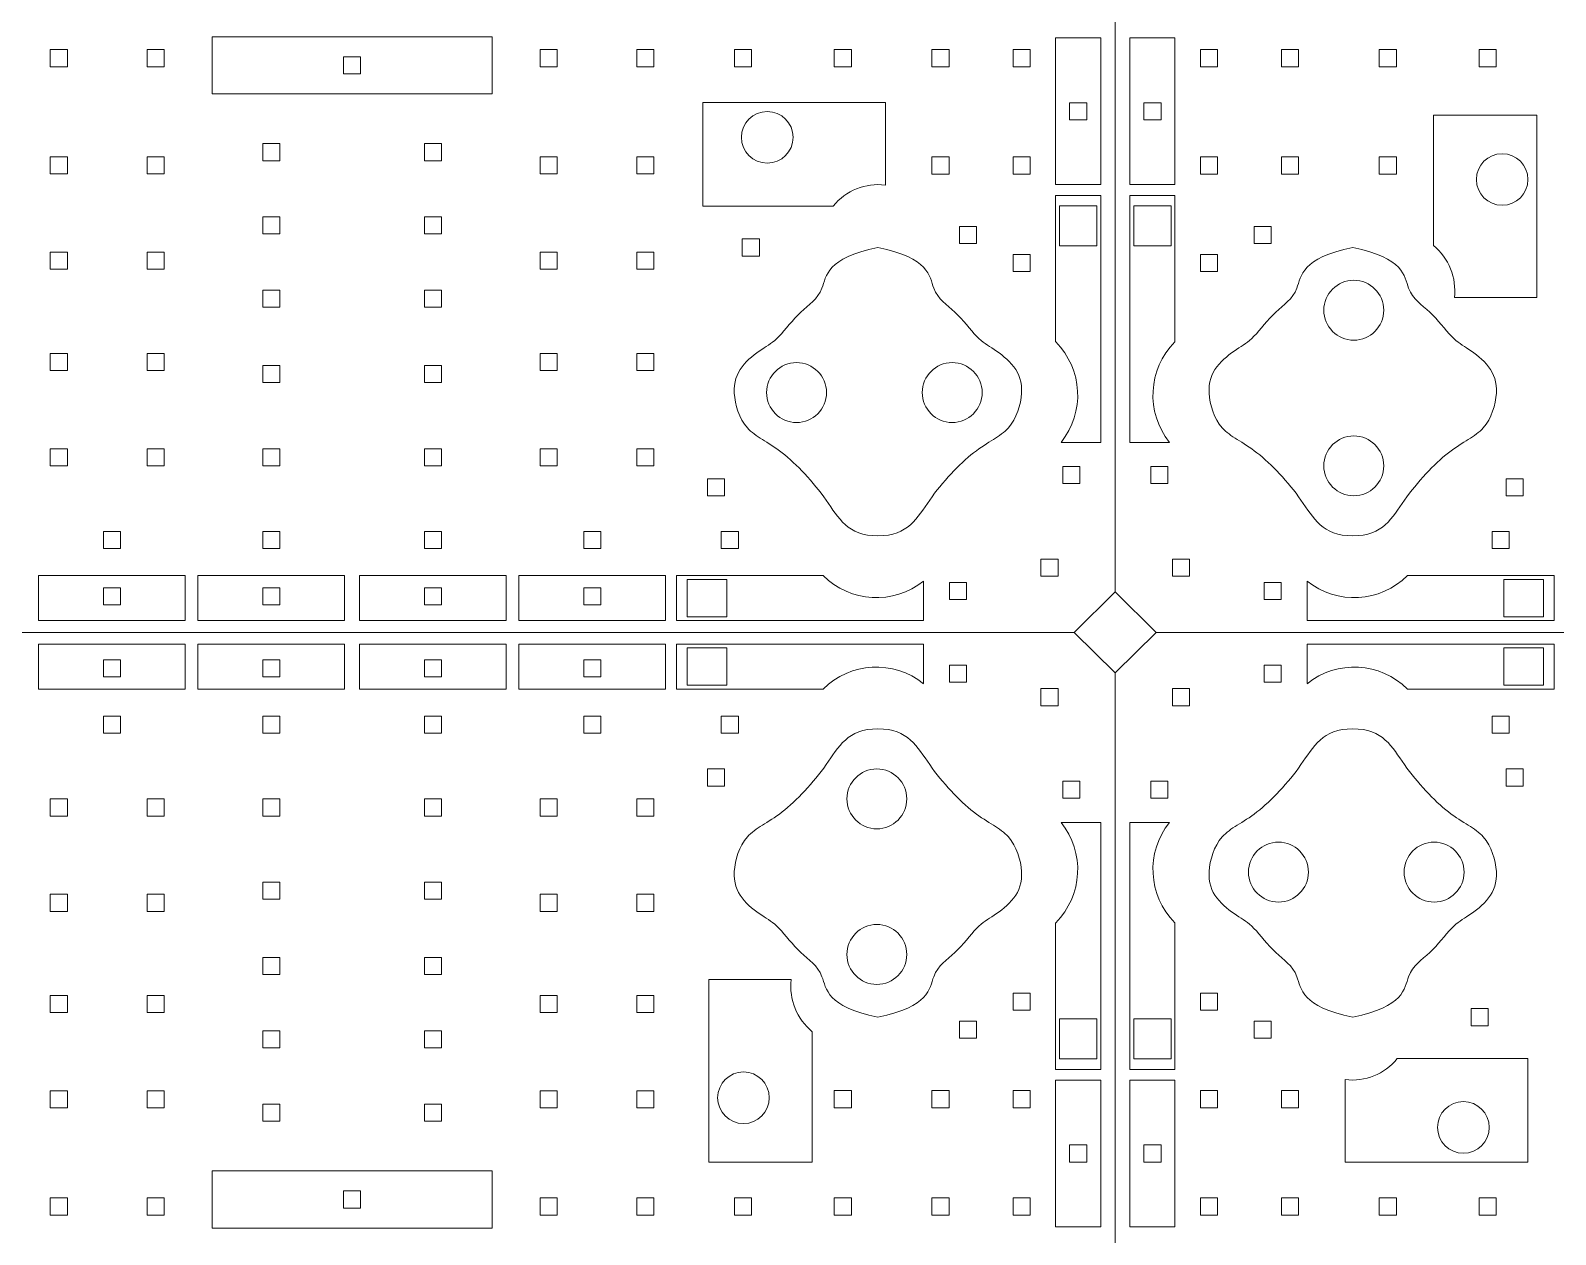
# Model space of a CAD drawing. Header units: millimetres. Extents: x 5208 to 9408, y 10 to 2980.
# Drawn here: x 7734.6 to 8058.8, y 803.3 to 1059.3 of the extents above; entities that cross this region are included whole.
import ezdxf

# ---------------------------------------------------------------- set-up
doc = ezdxf.new("R2010")
doc.units = ezdxf.units.MM

msp = doc.modelspace()

# ---------------------------------------------------------------- linework, layer by layer
at = {"lineweight": 5}
for p, q in [((7965.23, 939.94), (7965.23, 1093.62)), ((7965.23, 939.94), (7965.23, 1093.62)), ((7773.16, 1045.86), (7773.16, 1058.01)), ((7773.16, 1058.01), (7802.94, 1058.01)), ((7832.73, 1058.01), (7802.94, 1058.01)), ((7832.73, 1045.86), (7832.73, 1058.01)), ((7952.55, 1026.57), (7952.55, 1057.74)), ((7952.55, 1057.74), (7962.12, 1057.74)), ((7962.12, 1057.74), (7962.12, 1026.57)), ((7977.91, 1057.74), (7968.35, 1057.74)), ((7968.35, 1057.74), (7968.35, 1026.57)), ((7977.91, 1026.57), (7977.91, 1057.74)), ((7738.78, 1051.62), (7738.78, 1055.25)), ((7738.78, 1055.25), (7742.42, 1055.25)), ((7742.42, 1055.25), (7742.42, 1051.62)), ((7759.34, 1051.62), (7759.34, 1055.25)), ((7759.34, 1055.25), (7762.97, 1055.25)), ((7762.97, 1055.25), (7762.97, 1051.62)), ((7846.55, 1055.25), (7842.91, 1055.25)), ((7842.91, 1055.25), (7842.91, 1051.62)), ((7846.55, 1051.62), (7846.55, 1055.25)), ((7867.11, 1055.25), (7863.47, 1055.25)), ((7863.47, 1055.25), (7863.47, 1051.62)), ((7867.11, 1051.62), (7867.11, 1055.25)), ((7887.89, 1055.25), (7884.25, 1055.25)), ((7884.25, 1055.25), (7884.25, 1051.62)), ((7887.89, 1051.62), (7887.89, 1055.25)), ((7909.11, 1055.25), (7905.47, 1055.25)), ((7905.47, 1055.25), (7905.47, 1051.62)), ((7909.11, 1051.62), (7909.11, 1055.25)), ((7929.89, 1055.25), (7926.25, 1055.25)), ((7926.25, 1055.25), (7926.25, 1051.62)), ((7929.89, 1051.62), (7929.89, 1055.25)), ((7947.14, 1055.25), (7943.5, 1055.25)), ((7943.5, 1055.25), (7943.5, 1051.62)), ((7947.14, 1051.62), (7947.14, 1055.25)), ((7983.33, 1051.62), (7983.33, 1055.25)), ((7983.33, 1055.25), (7986.97, 1055.25)), ((7986.97, 1055.25), (7986.97, 1051.62)), ((8000.58, 1051.62), (8000.58, 1055.25)), ((8000.58, 1055.25), (8004.22, 1055.25)), ((8004.22, 1055.25), (8004.22, 1051.62)), ((8021.36, 1051.62), (8021.36, 1055.25)), ((8021.36, 1055.25), (8024.99, 1055.25)), ((8024.99, 1055.25), (8024.99, 1051.62)), ((8042.58, 1051.62), (8042.58, 1055.25)), ((8042.58, 1055.25), (8046.21, 1055.25)), ((8046.21, 1055.25), (8046.21, 1051.62)), ((7742.42, 1051.62), (7738.78, 1051.62)), ((7762.97, 1051.62), (7759.34, 1051.62)), ((7801.12, 1050.12), (7801.12, 1053.76)), ((7801.12, 1053.76), (7804.76, 1053.76)), ((7804.76, 1053.76), (7804.76, 1050.12)), ((7842.91, 1051.62), (7846.55, 1051.62)), ((7863.47, 1051.62), (7867.11, 1051.62)), ((7884.25, 1051.62), (7887.89, 1051.62)), ((7905.47, 1051.62), (7909.11, 1051.62)), ((7926.25, 1051.62), (7929.89, 1051.62)), ((7943.5, 1051.62), (7947.14, 1051.62)), ((7986.97, 1051.62), (7983.33, 1051.62)), ((8004.22, 1051.62), (8000.58, 1051.62)), ((8024.99, 1051.62), (8021.36, 1051.62)), ((8046.21, 1051.62), (8042.58, 1051.62)), ((7804.76, 1050.12), (7801.12, 1050.12)), ((7802.94, 1045.86), (7773.16, 1045.86)), ((7802.94, 1045.86), (7832.73, 1045.86)), ((7877.52, 1021.99), (7877.52, 1044.01)), ((7877.52, 1044.01), (7916.34, 1044.01)), ((7916.34, 1044.01), (7916.34, 1026.45)), ((7959.15, 1043.97), (7955.52, 1043.97)), ((7955.52, 1043.97), (7955.52, 1040.34)), ((7959.15, 1040.34), (7959.15, 1043.97)), ((7971.31, 1040.34), (7971.31, 1043.97)), ((7971.31, 1043.97), (7974.95, 1043.97)), ((7974.95, 1043.97), (7974.95, 1040.34)), ((8032.87, 1013.59), (8032.87, 1041.34)), ((8032.87, 1041.34), (8054.89, 1041.34)), ((8054.89, 1041.34), (8054.89, 1002.52)), ((7955.52, 1040.34), (7959.15, 1040.34)), ((7974.95, 1040.34), (7971.31, 1040.34)), ((7783.94, 1031.64), (7783.94, 1035.28)), ((7783.94, 1035.28), (7787.57, 1035.28)), ((7787.57, 1035.28), (7787.57, 1031.64)), ((7821.95, 1035.28), (7818.31, 1035.28)), ((7818.31, 1035.28), (7818.31, 1031.64)), ((7821.95, 1031.64), (7821.95, 1035.28)), ((7738.78, 1028.82), (7738.78, 1032.45)), ((7738.78, 1032.45), (7742.42, 1032.45)), ((7742.42, 1032.45), (7742.42, 1028.82)), ((7759.34, 1028.82), (7759.34, 1032.45)), ((7759.34, 1032.45), (7762.97, 1032.45)), ((7762.97, 1032.45), (7762.97, 1028.82)), ((7787.57, 1031.64), (7783.94, 1031.64)), ((7818.31, 1031.64), (7821.95, 1031.64)), ((7846.55, 1032.45), (7842.91, 1032.45)), ((7842.91, 1032.45), (7842.91, 1028.82)), ((7846.55, 1028.82), (7846.55, 1032.45)), ((7867.11, 1032.45), (7863.47, 1032.45)), ((7863.47, 1032.45), (7863.47, 1028.82)), ((7867.11, 1028.82), (7867.11, 1032.45)), ((7929.89, 1032.43), (7926.25, 1032.43)), ((7926.25, 1032.43), (7926.25, 1028.79)), ((7929.89, 1028.79), (7929.89, 1032.43)), ((7947.14, 1032.43), (7943.5, 1032.43)), ((7943.5, 1032.43), (7943.5, 1028.79)), ((7947.14, 1028.79), (7947.14, 1032.43)), ((7983.33, 1028.79), (7983.33, 1032.43)), ((7983.33, 1032.43), (7986.97, 1032.43)), ((7986.97, 1032.43), (7986.97, 1028.79)), ((8000.58, 1028.79), (8000.58, 1032.43)), ((8000.58, 1032.43), (8004.22, 1032.43)), ((8004.22, 1032.43), (8004.22, 1028.79)), ((8021.36, 1028.79), (8021.36, 1032.43)), ((8021.36, 1032.43), (8024.99, 1032.43)), ((8024.99, 1032.43), (8024.99, 1028.79)), ((7742.42, 1028.82), (7738.78, 1028.82)), ((7762.97, 1028.82), (7759.34, 1028.82)), ((7842.91, 1028.82), (7846.55, 1028.82)), ((7863.47, 1028.82), (7867.11, 1028.82)), ((7926.25, 1028.79), (7929.89, 1028.79)), ((7943.5, 1028.79), (7947.14, 1028.79)), ((7986.97, 1028.79), (7983.33, 1028.79)), ((8004.22, 1028.79), (8000.58, 1028.79)), ((8024.99, 1028.79), (8021.36, 1028.79)), ((7962.12, 1026.57), (7952.55, 1026.57)), ((7968.35, 1026.57), (7977.91, 1026.57)), ((7905.27, 1021.99), (7877.52, 1021.99)), ((7962.12, 1024.26), (7952.55, 1024.26)), ((7952.55, 1024.26), (7952.55, 993.09)), ((7961.3, 1022.01), (7953.37, 1022.01)), ((7953.37, 1022.01), (7953.37, 1013.53)), ((7961.3, 1013.53), (7961.3, 1022.01)), ((7962.12, 993.09), (7962.12, 1024.26)), ((7968.35, 993.09), (7968.35, 1024.26)), ((7968.35, 1024.26), (7977.91, 1024.26)), ((7969.17, 1013.53), (7969.17, 1022.01)), ((7969.17, 1022.01), (7977.1, 1022.01)), ((7977.1, 1022.01), (7977.1, 1013.53)), ((7977.91, 1024.26), (7977.91, 993.09)), ((7783.94, 1016.07), (7783.94, 1019.71)), ((7783.94, 1019.71), (7787.57, 1019.71)), ((7787.57, 1019.71), (7787.57, 1016.07)), ((7821.95, 1019.71), (7818.31, 1019.71)), ((7818.31, 1019.71), (7818.31, 1016.07)), ((7821.95, 1016.07), (7821.95, 1019.71)), ((7787.57, 1016.07), (7783.94, 1016.07)), ((7818.31, 1016.07), (7821.95, 1016.07)), ((7889.56, 1014.99), (7885.92, 1014.99)), ((7885.92, 1014.99), (7885.92, 1011.35)), ((7889.56, 1011.35), (7889.56, 1014.99)), ((7935.71, 1017.66), (7932.08, 1017.66)), ((7932.08, 1017.66), (7932.08, 1014.02)), ((7935.71, 1014.02), (7935.71, 1017.66)), ((7994.75, 1014.02), (7994.75, 1017.66)), ((7994.75, 1017.66), (7998.39, 1017.66)), ((7998.39, 1017.66), (7998.39, 1014.02)), ((7738.78, 1008.55), (7738.78, 1012.19)), ((7738.78, 1012.19), (7742.42, 1012.19)), ((7742.42, 1012.19), (7742.42, 1008.55)), ((7759.34, 1008.55), (7759.34, 1012.19)), ((7759.34, 1012.19), (7762.97, 1012.19)), ((7762.97, 1012.19), (7762.97, 1008.55)), ((7846.55, 1012.19), (7842.91, 1012.19)), ((7842.91, 1012.19), (7842.91, 1008.55)), ((7846.55, 1008.55), (7846.55, 1012.19)), ((7867.11, 1012.19), (7863.47, 1012.19)), ((7863.47, 1012.19), (7863.47, 1008.55)), ((7867.11, 1008.55), (7867.11, 1012.19)), ((7932.08, 1014.02), (7935.71, 1014.02)), ((7953.37, 1013.53), (7961.3, 1013.53)), ((7977.1, 1013.53), (7969.17, 1013.53)), ((7998.39, 1014.02), (7994.75, 1014.02)), ((7742.42, 1008.55), (7738.78, 1008.55)), ((7762.97, 1008.55), (7759.34, 1008.55)), ((7842.91, 1008.55), (7846.55, 1008.55)), ((7863.47, 1008.55), (7867.11, 1008.55)), ((7885.92, 1011.35), (7889.56, 1011.35)), ((7947.14, 1011.69), (7943.5, 1011.69)), ((7943.5, 1011.69), (7943.5, 1008.05)), ((7947.14, 1008.05), (7947.14, 1011.69)), ((7983.33, 1008.05), (7983.33, 1011.69)), ((7983.33, 1011.69), (7986.97, 1011.69)), ((7986.97, 1011.69), (7986.97, 1008.05)), ((7943.5, 1008.05), (7947.14, 1008.05)), ((7986.97, 1008.05), (7983.33, 1008.05)), ((7783.94, 1000.45), (7783.94, 1004.08)), ((7783.94, 1004.08), (7787.57, 1004.08)), ((7787.57, 1004.08), (7787.57, 1000.45)), ((7821.95, 1004.08), (7818.31, 1004.08)), ((7818.31, 1004.08), (7818.31, 1000.45)), ((7821.95, 1000.45), (7821.95, 1004.08)), ((8054.89, 1002.52), (8037.33, 1002.52)), ((7787.57, 1000.45), (7783.94, 1000.45)), ((7818.31, 1000.45), (7821.95, 1000.45)), ((7962.12, 993.09), (7962.12, 971.73)), ((7968.35, 993.09), (7968.35, 971.73)), ((7738.78, 987.02), (7738.78, 990.66)), ((7738.78, 990.66), (7742.42, 990.66)), ((7742.42, 990.66), (7742.42, 987.02)), ((7759.34, 987.02), (7759.34, 990.66)), ((7759.34, 990.66), (7762.97, 990.66)), ((7762.97, 990.66), (7762.97, 987.02)), ((7846.55, 990.66), (7842.91, 990.66)), ((7842.91, 990.66), (7842.91, 987.02)), ((7846.55, 987.02), (7846.55, 990.66)), ((7867.11, 990.66), (7863.47, 990.66)), ((7863.47, 990.66), (7863.47, 987.02)), ((7867.11, 987.02), (7867.11, 990.66)), ((7742.42, 987.02), (7738.78, 987.02)), ((7762.97, 987.02), (7759.34, 987.02)), ((7783.94, 984.43), (7783.94, 988.06)), ((7783.94, 988.06), (7787.57, 988.06)), ((7787.57, 988.06), (7787.57, 984.43)), ((7821.95, 988.06), (7818.31, 988.06)), ((7818.31, 988.06), (7818.31, 984.43)), ((7821.95, 984.43), (7821.95, 988.06)), ((7842.91, 987.02), (7846.55, 987.02)), ((7863.47, 987.02), (7867.11, 987.02)), ((7787.57, 984.43), (7783.94, 984.43)), ((7818.31, 984.43), (7821.95, 984.43)), ((7738.78, 966.76), (7738.78, 970.39)), ((7738.78, 970.39), (7742.42, 970.39)), ((7742.42, 970.39), (7742.42, 966.76)), ((7759.34, 966.76), (7759.34, 970.39)), ((7759.34, 970.39), (7762.97, 970.39)), ((7762.97, 970.39), (7762.97, 966.76)), ((7783.94, 966.76), (7783.94, 970.39)), ((7783.94, 970.39), (7787.57, 970.39)), ((7787.57, 970.39), (7787.57, 966.76)), ((7821.95, 970.39), (7818.31, 970.39)), ((7818.31, 970.39), (7818.31, 966.76)), ((7821.95, 966.76), (7821.95, 970.39)), ((7846.55, 970.39), (7842.91, 970.39)), ((7842.91, 970.39), (7842.91, 966.76)), ((7846.55, 966.76), (7846.55, 970.39)), ((7867.11, 970.39), (7863.47, 970.39)), ((7863.47, 970.39), (7863.47, 966.76)), ((7867.11, 966.76), (7867.11, 970.39)), ((7962.12, 971.73), (7953.71, 971.73)), ((7968.35, 971.73), (7976.75, 971.73)), ((7742.42, 966.76), (7738.78, 966.76)), ((7762.97, 966.76), (7759.34, 966.76)), ((7787.57, 966.76), (7783.94, 966.76)), ((7818.31, 966.76), (7821.95, 966.76)), ((7842.91, 966.76), (7846.55, 966.76)), ((7863.47, 966.76), (7867.11, 966.76)), ((7957.7, 966.62), (7954.06, 966.62)), ((7954.06, 966.62), (7954.06, 962.99)), ((7957.7, 962.99), (7957.7, 966.62)), ((7972.77, 962.99), (7972.77, 966.62)), ((7972.77, 966.62), (7976.4, 966.62)), ((7976.4, 966.62), (7976.4, 962.99)), ((7882.14, 964.01), (7878.5, 964.01)), ((7878.5, 964.01), (7878.5, 960.37)), ((7882.14, 960.37), (7882.14, 964.01)), ((8048.33, 960.37), (8048.33, 964.01)), ((8048.33, 964.01), (8051.96, 964.01)), ((8051.96, 964.01), (8051.96, 960.37)), ((7878.5, 960.37), (7882.14, 960.37)), ((7954.06, 962.99), (7957.7, 962.99)), ((7976.4, 962.99), (7972.77, 962.99)), ((8051.96, 960.37), (8048.33, 960.37)), ((7750.06, 949.16), (7750.06, 952.8)), ((7750.06, 952.8), (7753.69, 952.8)), ((7753.69, 952.8), (7753.69, 949.16)), ((7783.94, 949.16), (7783.94, 952.8)), ((7783.94, 952.8), (7787.57, 952.8)), ((7787.57, 952.8), (7787.57, 949.16)), ((7821.95, 952.8), (7818.31, 952.8)), ((7818.31, 952.8), (7818.31, 949.16)), ((7821.95, 949.16), (7821.95, 952.8)), ((7855.83, 952.8), (7852.19, 952.8)), ((7852.19, 952.8), (7852.19, 949.16)), ((7855.83, 949.16), (7855.83, 952.8)), ((7885.1, 952.8), (7881.46, 952.8)), ((7881.46, 952.8), (7881.46, 949.16)), ((7885.1, 949.16), (7885.1, 952.8)), ((8045.37, 949.16), (8045.37, 952.8)), ((8045.37, 952.8), (8049, 952.8)), ((8049, 952.8), (8049, 949.16)), ((7753.69, 949.16), (7750.06, 949.16)), ((7787.57, 949.16), (7783.94, 949.16)), ((7818.31, 949.16), (7821.95, 949.16)), ((7852.19, 949.16), (7855.83, 949.16)), ((7881.46, 949.16), (7885.1, 949.16)), ((7953.07, 946.92), (7949.43, 946.92)), ((7949.43, 946.92), (7949.43, 943.28)), ((7953.07, 943.28), (7953.07, 946.92)), ((7977.4, 943.28), (7977.4, 946.92)), ((7977.4, 946.92), (7981.04, 946.92)), ((7981.04, 946.92), (7981.04, 943.28)), ((8049, 949.16), (8045.37, 949.16)), ((7736.29, 943.39), (7736.29, 933.83)), ((7767.46, 943.39), (7736.29, 943.39)), ((7750.06, 937.15), (7750.06, 940.79)), ((7750.06, 940.79), (7753.69, 940.79)), ((7753.69, 940.79), (7753.69, 937.15)), ((7767.46, 933.83), (7767.46, 943.39)), ((7770.17, 943.39), (7770.17, 933.83)), ((7801.34, 943.39), (7770.17, 943.39)), ((7783.94, 937.15), (7783.94, 940.79)), ((7783.94, 940.79), (7787.57, 940.79)), ((7787.57, 940.79), (7787.57, 937.15)), ((7801.34, 933.83), (7801.34, 943.39)), ((7804.54, 933.83), (7804.54, 943.39)), ((7804.54, 943.39), (7835.71, 943.39)), ((7821.95, 940.79), (7818.31, 940.79)), ((7818.31, 940.79), (7818.31, 937.15)), ((7821.95, 937.15), (7821.95, 940.79)), ((7835.71, 943.39), (7835.71, 933.83)), ((7838.42, 933.83), (7838.42, 943.39)), ((7838.42, 943.39), (7869.6, 943.39)), ((7855.83, 940.79), (7852.19, 940.79)), ((7852.19, 940.79), (7852.19, 937.15)), ((7855.83, 937.15), (7855.83, 940.79)), ((7869.6, 943.39), (7869.6, 933.83)), ((7871.92, 933.83), (7871.92, 943.39)), ((7871.92, 943.39), (7903.1, 943.39)), ((7874.17, 934.65), (7874.17, 942.58)), ((7874.17, 942.58), (7882.65, 942.58)), ((7882.65, 942.58), (7882.65, 934.65)), ((7924.46, 933.83), (7924.46, 942.23)), ((7933.61, 941.95), (7929.97, 941.95)), ((7929.97, 941.95), (7929.97, 938.32)), ((7933.61, 938.32), (7933.61, 941.95)), ((7949.43, 943.28), (7953.07, 943.28)), ((7981.04, 943.28), (7977.4, 943.28)), ((7996.86, 938.32), (7996.86, 941.95)), ((7996.86, 941.95), (8000.5, 941.95)), ((8000.5, 941.95), (8000.5, 938.32)), ((8006.01, 933.83), (8006.01, 942.23)), ((8058.54, 943.39), (8027.37, 943.39)), ((8056.29, 942.58), (8047.81, 942.58)), ((8047.81, 942.58), (8047.81, 934.65)), ((8056.29, 934.65), (8056.29, 942.58)), ((8058.54, 933.83), (8058.54, 943.39)), ((7753.69, 937.15), (7750.06, 937.15)), ((7787.57, 937.15), (7783.94, 937.15)), ((7818.31, 937.15), (7821.95, 937.15)), ((7852.19, 937.15), (7855.83, 937.15)), ((7929.97, 938.32), (7933.61, 938.32)), ((7956.51, 931.33), (7965.23, 939.94)), ((7973.95, 931.33), (7965.23, 939.94)), ((8000.5, 938.32), (7996.86, 938.32)), ((7882.65, 934.65), (7874.17, 934.65)), ((8047.81, 934.65), (8056.29, 934.65)), ((7649.37, 931.33), (7802.94, 931.33)), ((7649.37, 931.33), (7802.94, 931.33)), ((7736.29, 933.83), (7767.46, 933.83)), ((7770.17, 933.83), (7801.34, 933.83)), ((7956.51, 931.33), (7802.94, 931.33)), ((7956.51, 931.33), (7802.94, 931.33)), ((7835.71, 933.83), (7804.54, 933.83)), ((7869.6, 933.83), (7838.42, 933.83)), ((7903.1, 933.83), (7871.92, 933.83)), ((7903.1, 933.83), (7924.46, 933.83)), ((7956.51, 931.33), (7965.23, 922.72)), ((7973.95, 931.33), (7965.23, 922.72)), ((7973.95, 931.33), (8127.52, 931.33)), ((7973.95, 931.33), (8127.52, 931.33)), ((8027.37, 933.83), (8006.01, 933.83)), ((8027.37, 933.83), (8058.54, 933.83)), ((7736.29, 919.26), (7736.29, 928.82)), ((7736.29, 928.82), (7767.46, 928.82)), ((7767.46, 928.82), (7767.46, 919.26)), ((7770.17, 919.26), (7770.17, 928.82)), ((7770.17, 928.82), (7801.34, 928.82)), ((7801.34, 928.82), (7801.34, 919.26)), ((7835.71, 928.82), (7804.54, 928.82)), ((7804.54, 928.82), (7804.54, 919.26)), ((7835.71, 919.26), (7835.71, 928.82)), ((7869.6, 928.82), (7838.42, 928.82)), ((7838.42, 928.82), (7838.42, 919.26)), ((7869.6, 919.26), (7869.6, 928.82)), ((7903.1, 928.82), (7871.92, 928.82)), ((7871.92, 928.82), (7871.92, 919.26)), ((7882.65, 928.01), (7874.17, 928.01)), ((7874.17, 928.01), (7874.17, 920.08)), ((7882.65, 920.08), (7882.65, 928.01)), ((7903.1, 928.82), (7924.46, 928.82)), ((7924.46, 928.82), (7924.46, 920.42)), ((8027.37, 928.82), (8006.01, 928.82)), ((8006.01, 928.82), (8006.01, 920.42)), ((8027.37, 928.82), (8058.54, 928.82)), ((8047.81, 928.01), (8056.29, 928.01)), ((8047.81, 920.08), (8047.81, 928.01)), ((8056.29, 928.01), (8056.29, 920.08)), ((8058.54, 928.82), (8058.54, 919.26)), ((7750.06, 925.5), (7750.06, 921.86)), ((7753.69, 925.5), (7750.06, 925.5)), ((7753.69, 921.86), (7753.69, 925.5)), ((7783.94, 925.5), (7783.94, 921.86)), ((7787.57, 925.5), (7783.94, 925.5)), ((7787.57, 921.86), (7787.57, 925.5)), ((7818.31, 921.86), (7818.31, 925.5)), ((7818.31, 925.5), (7821.95, 925.5)), ((7821.95, 925.5), (7821.95, 921.86)), ((7852.19, 921.86), (7852.19, 925.5)), ((7852.19, 925.5), (7855.83, 925.5)), ((7855.83, 925.5), (7855.83, 921.86)), ((7929.97, 920.7), (7929.97, 924.34)), ((7929.97, 924.34), (7933.61, 924.34)), ((7933.61, 924.34), (7933.61, 920.7)), ((7996.86, 924.34), (7996.86, 920.7)), ((8000.5, 924.34), (7996.86, 924.34)), ((8000.5, 920.7), (8000.5, 924.34)), ((7750.06, 921.86), (7753.69, 921.86)), ((7783.94, 921.86), (7787.57, 921.86)), ((7821.95, 921.86), (7818.31, 921.86)), ((7855.83, 921.86), (7852.19, 921.86)), ((7965.23, 922.72), (7965.23, 769.04)), ((7965.23, 922.72), (7965.23, 769.04)), ((7767.46, 919.26), (7736.29, 919.26)), ((7801.34, 919.26), (7770.17, 919.26)), ((7804.54, 919.26), (7835.71, 919.26)), ((7838.42, 919.26), (7869.6, 919.26)), ((7871.92, 919.26), (7903.1, 919.26)), ((7874.17, 920.08), (7882.65, 920.08)), ((7933.61, 920.7), (7929.97, 920.7)), ((7949.43, 915.73), (7949.43, 919.37)), ((7949.43, 919.37), (7953.07, 919.37)), ((7953.07, 919.37), (7953.07, 915.73)), ((7977.4, 919.37), (7977.4, 915.73)), ((7981.04, 919.37), (7977.4, 919.37)), ((7981.04, 915.73), (7981.04, 919.37)), ((7996.86, 920.7), (8000.5, 920.7)), ((8058.54, 919.26), (8027.37, 919.26)), ((8056.29, 920.08), (8047.81, 920.08)), ((7953.07, 915.73), (7949.43, 915.73)), ((7977.4, 915.73), (7981.04, 915.73)), ((7750.06, 913.49), (7750.06, 909.86)), ((7753.69, 913.49), (7750.06, 913.49)), ((7753.69, 909.86), (7753.69, 913.49)), ((7783.94, 913.49), (7783.94, 909.86)), ((7787.57, 913.49), (7783.94, 913.49)), ((7787.57, 909.86), (7787.57, 913.49)), ((7818.31, 909.86), (7818.31, 913.49)), ((7818.31, 913.49), (7821.95, 913.49)), ((7821.95, 913.49), (7821.95, 909.86)), ((7852.19, 909.86), (7852.19, 913.49)), ((7852.19, 913.49), (7855.83, 913.49)), ((7855.83, 913.49), (7855.83, 909.86)), ((7881.46, 909.86), (7881.46, 913.49)), ((7881.46, 913.49), (7885.1, 913.49)), ((7885.1, 913.49), (7885.1, 909.86)), ((8045.37, 913.49), (8045.37, 909.86)), ((8049, 913.49), (8045.37, 913.49)), ((8049, 909.86), (8049, 913.49)), ((7750.06, 909.86), (7753.69, 909.86)), ((7783.94, 909.86), (7787.57, 909.86)), ((7821.95, 909.86), (7818.31, 909.86)), ((7855.83, 909.86), (7852.19, 909.86)), ((7885.1, 909.86), (7881.46, 909.86)), ((8045.37, 909.86), (8049, 909.86)), ((7878.5, 898.64), (7878.5, 902.28)), ((7878.5, 902.28), (7882.14, 902.28)), ((7882.14, 902.28), (7882.14, 898.64)), ((8048.33, 902.28), (8048.33, 898.64)), ((8051.96, 902.28), (8048.33, 902.28)), ((8051.96, 898.64), (8051.96, 902.28)), ((7882.14, 898.64), (7878.5, 898.64)), ((7954.06, 896.03), (7954.06, 899.67)), ((7954.06, 899.67), (7957.7, 899.67)), ((7957.7, 899.67), (7957.7, 896.03)), ((7972.77, 899.67), (7972.77, 896.03)), ((7976.4, 899.67), (7972.77, 899.67)), ((7976.4, 896.03), (7976.4, 899.67)), ((8048.33, 898.64), (8051.96, 898.64)), ((7738.78, 895.9), (7738.78, 892.26)), ((7742.42, 895.9), (7738.78, 895.9)), ((7742.42, 892.26), (7742.42, 895.9)), ((7759.34, 895.9), (7759.34, 892.26)), ((7762.97, 895.9), (7759.34, 895.9)), ((7762.97, 892.26), (7762.97, 895.9)), ((7783.94, 895.9), (7783.94, 892.26)), ((7787.57, 895.9), (7783.94, 895.9)), ((7787.57, 892.26), (7787.57, 895.9)), ((7818.31, 892.26), (7818.31, 895.9)), ((7818.31, 895.9), (7821.95, 895.9)), ((7821.95, 895.9), (7821.95, 892.26)), ((7842.91, 892.26), (7842.91, 895.9)), ((7842.91, 895.9), (7846.55, 895.9)), ((7846.55, 895.9), (7846.55, 892.26)), ((7863.47, 892.26), (7863.47, 895.9)), ((7863.47, 895.9), (7867.11, 895.9)), ((7867.11, 895.9), (7867.11, 892.26)), ((7957.7, 896.03), (7954.06, 896.03)), ((7972.77, 896.03), (7976.4, 896.03)), ((7738.78, 892.26), (7742.42, 892.26)), ((7759.34, 892.26), (7762.97, 892.26)), ((7783.94, 892.26), (7787.57, 892.26)), ((7821.95, 892.26), (7818.31, 892.26)), ((7846.55, 892.26), (7842.91, 892.26)), ((7867.11, 892.26), (7863.47, 892.26)), ((7962.12, 890.92), (7953.71, 890.92)), ((7962.12, 869.56), (7962.12, 890.92)), ((7968.35, 869.56), (7968.35, 890.92)), ((7968.35, 890.92), (7976.75, 890.92)), ((7738.78, 875.63), (7738.78, 871.99)), ((7742.42, 875.63), (7738.78, 875.63)), ((7742.42, 871.99), (7742.42, 875.63)), ((7759.34, 875.63), (7759.34, 871.99)), ((7762.97, 875.63), (7759.34, 875.63)), ((7762.97, 871.99), (7762.97, 875.63)), ((7783.94, 878.23), (7783.94, 874.59)), ((7787.57, 878.23), (7783.94, 878.23)), ((7787.57, 874.59), (7787.57, 878.23)), ((7818.31, 874.59), (7818.31, 878.23)), ((7818.31, 878.23), (7821.95, 878.23)), ((7821.95, 878.23), (7821.95, 874.59)), ((7842.91, 871.99), (7842.91, 875.63)), ((7842.91, 875.63), (7846.55, 875.63)), ((7846.55, 875.63), (7846.55, 871.99)), ((7863.47, 871.99), (7863.47, 875.63)), ((7863.47, 875.63), (7867.11, 875.63)), ((7867.11, 875.63), (7867.11, 871.99)), ((7783.94, 874.59), (7787.57, 874.59)), ((7821.95, 874.59), (7818.31, 874.59)), ((7738.78, 871.99), (7742.42, 871.99)), ((7759.34, 871.99), (7762.97, 871.99)), ((7846.55, 871.99), (7842.91, 871.99)), ((7867.11, 871.99), (7863.47, 871.99)), ((7952.55, 838.39), (7952.55, 869.56)), ((7962.12, 869.56), (7962.12, 838.39)), ((7968.35, 869.56), (7968.35, 838.39)), ((7977.91, 838.39), (7977.91, 869.56)), ((7783.94, 862.21), (7783.94, 858.57)), ((7787.57, 862.21), (7783.94, 862.21)), ((7787.57, 858.57), (7787.57, 862.21)), ((7818.31, 858.57), (7818.31, 862.21)), ((7818.31, 862.21), (7821.95, 862.21)), ((7821.95, 862.21), (7821.95, 858.57)), ((7783.94, 858.57), (7787.57, 858.57)), ((7821.95, 858.57), (7818.31, 858.57)), ((7878.77, 818.65), (7878.77, 857.47)), ((7878.77, 857.47), (7896.33, 857.47)), ((7738.78, 854.1), (7738.78, 850.47)), ((7742.42, 854.1), (7738.78, 854.1)), ((7742.42, 850.47), (7742.42, 854.1)), ((7759.34, 854.1), (7759.34, 850.47)), ((7762.97, 854.1), (7759.34, 854.1)), ((7762.97, 850.47), (7762.97, 854.1)), ((7842.91, 850.47), (7842.91, 854.1)), ((7842.91, 854.1), (7846.55, 854.1)), ((7846.55, 854.1), (7846.55, 850.47)), ((7863.47, 850.47), (7863.47, 854.1)), ((7863.47, 854.1), (7867.11, 854.1)), ((7867.11, 854.1), (7867.11, 850.47)), ((7943.5, 850.96), (7943.5, 854.6)), ((7943.5, 854.6), (7947.14, 854.6)), ((7947.14, 854.6), (7947.14, 850.96)), ((7983.33, 854.6), (7983.33, 850.96)), ((7986.97, 854.6), (7983.33, 854.6)), ((7986.97, 850.96), (7986.97, 854.6)), ((7738.78, 850.47), (7742.42, 850.47)), ((7759.34, 850.47), (7762.97, 850.47)), ((7846.55, 850.47), (7842.91, 850.47)), ((7867.11, 850.47), (7863.47, 850.47)), ((7947.14, 850.96), (7943.5, 850.96)), ((7983.33, 850.96), (7986.97, 850.96)), ((8040.91, 851.3), (8040.91, 847.66)), ((8044.54, 851.3), (8040.91, 851.3)), ((8044.54, 847.66), (8044.54, 851.3)), ((7783.94, 846.58), (7783.94, 842.94)), ((7787.57, 846.58), (7783.94, 846.58)), ((7787.57, 842.94), (7787.57, 846.58)), ((7818.31, 842.94), (7818.31, 846.58)), ((7818.31, 846.58), (7821.95, 846.58)), ((7821.95, 846.58), (7821.95, 842.94)), ((7900.79, 846.4), (7900.79, 818.65)), ((7932.08, 845), (7932.08, 848.63)), ((7932.08, 848.63), (7935.71, 848.63)), ((7935.71, 848.63), (7935.71, 845)), ((7953.37, 840.64), (7953.37, 849.12)), ((7953.37, 849.12), (7961.3, 849.12)), ((7961.3, 849.12), (7961.3, 840.64)), ((7969.17, 849.12), (7969.17, 840.64)), ((7977.1, 849.12), (7969.17, 849.12)), ((7977.1, 840.64), (7977.1, 849.12)), ((7994.75, 848.63), (7994.75, 845)), ((7998.39, 848.63), (7994.75, 848.63)), ((7998.39, 845), (7998.39, 848.63)), ((8040.91, 847.66), (8044.54, 847.66)), ((7935.71, 845), (7932.08, 845)), ((7994.75, 845), (7998.39, 845)), ((7783.94, 842.94), (7787.57, 842.94)), ((7821.95, 842.94), (7818.31, 842.94)), ((7961.3, 840.64), (7953.37, 840.64)), ((7969.17, 840.64), (7977.1, 840.64)), ((8025.19, 840.67), (8052.95, 840.67)), ((8052.95, 840.67), (8052.95, 818.65)), ((7962.12, 838.39), (7952.55, 838.39)), ((7968.35, 838.39), (7977.91, 838.39)), ((7738.78, 833.84), (7738.78, 830.2)), ((7742.42, 833.84), (7738.78, 833.84)), ((7742.42, 830.2), (7742.42, 833.84)), ((7759.34, 833.84), (7759.34, 830.2)), ((7762.97, 833.84), (7759.34, 833.84)), ((7762.97, 830.2), (7762.97, 833.84)), ((7842.91, 830.2), (7842.91, 833.84)), ((7842.91, 833.84), (7846.55, 833.84)), ((7846.55, 833.84), (7846.55, 830.2)), ((7863.47, 830.2), (7863.47, 833.84)), ((7863.47, 833.84), (7867.11, 833.84)), ((7867.11, 833.84), (7867.11, 830.2)), ((7905.47, 830.23), (7905.47, 833.86)), ((7905.47, 833.86), (7909.11, 833.86)), ((7909.11, 833.86), (7909.11, 830.23)), ((7926.25, 830.23), (7926.25, 833.86)), ((7926.25, 833.86), (7929.89, 833.86)), ((7929.89, 833.86), (7929.89, 830.23)), ((7943.5, 830.23), (7943.5, 833.86)), ((7943.5, 833.86), (7947.14, 833.86)), ((7947.14, 833.86), (7947.14, 830.23)), ((7962.12, 836.09), (7952.55, 836.09)), ((7952.55, 836.09), (7952.55, 804.91)), ((7962.12, 804.91), (7962.12, 836.09)), ((7968.35, 836.09), (7977.91, 836.09)), ((7968.35, 804.91), (7968.35, 836.09)), ((7977.91, 836.09), (7977.91, 804.91)), ((7983.33, 833.86), (7983.33, 830.23)), ((7986.97, 833.86), (7983.33, 833.86)), ((7986.97, 830.23), (7986.97, 833.86)), ((8000.58, 833.86), (8000.58, 830.23)), ((8004.22, 833.86), (8000.58, 833.86)), ((8004.22, 830.23), (8004.22, 833.86)), ((8014.13, 818.65), (8014.13, 836.21)), ((7738.78, 830.2), (7742.42, 830.2)), ((7759.34, 830.2), (7762.97, 830.2)), ((7783.94, 831.01), (7783.94, 827.37)), ((7787.57, 831.01), (7783.94, 831.01)), ((7787.57, 827.37), (7787.57, 831.01)), ((7818.31, 827.37), (7818.31, 831.01)), ((7818.31, 831.01), (7821.95, 831.01)), ((7821.95, 831.01), (7821.95, 827.37)), ((7846.55, 830.2), (7842.91, 830.2)), ((7867.11, 830.2), (7863.47, 830.2)), ((7909.11, 830.23), (7905.47, 830.23)), ((7929.89, 830.23), (7926.25, 830.23)), ((7947.14, 830.23), (7943.5, 830.23)), ((7983.33, 830.23), (7986.97, 830.23)), ((8000.58, 830.23), (8004.22, 830.23)), ((7783.94, 827.37), (7787.57, 827.37)), ((7821.95, 827.37), (7818.31, 827.37)), ((7955.52, 818.68), (7955.52, 822.32)), ((7955.52, 822.32), (7959.15, 822.32)), ((7959.15, 822.32), (7959.15, 818.68)), ((7971.31, 822.32), (7971.31, 818.68)), ((7974.95, 822.32), (7971.31, 822.32)), ((7974.95, 818.68), (7974.95, 822.32)), ((7900.79, 818.65), (7878.77, 818.65)), ((7959.15, 818.68), (7955.52, 818.68)), ((7971.31, 818.68), (7974.95, 818.68)), ((8052.95, 818.65), (8014.13, 818.65)), ((7802.94, 816.79), (7773.16, 816.79)), ((7773.16, 816.79), (7773.16, 804.64)), ((7802.94, 816.79), (7832.73, 816.79)), ((7832.73, 816.79), (7832.73, 804.64)), ((7738.78, 811.04), (7738.78, 807.4)), ((7742.42, 811.04), (7738.78, 811.04)), ((7742.42, 807.4), (7742.42, 811.04)), ((7759.34, 811.04), (7759.34, 807.4)), ((7762.97, 811.04), (7759.34, 811.04)), ((7762.97, 807.4), (7762.97, 811.04)), ((7801.12, 808.9), (7801.12, 812.53)), ((7801.12, 812.53), (7804.76, 812.53)), ((7804.76, 812.53), (7804.76, 808.9)), ((7842.91, 807.4), (7842.91, 811.04)), ((7842.91, 811.04), (7846.55, 811.04)), ((7846.55, 811.04), (7846.55, 807.4)), ((7863.47, 807.4), (7863.47, 811.04)), ((7863.47, 811.04), (7867.11, 811.04)), ((7867.11, 811.04), (7867.11, 807.4)), ((7884.25, 807.4), (7884.25, 811.04)), ((7884.25, 811.04), (7887.89, 811.04)), ((7887.89, 811.04), (7887.89, 807.4)), ((7905.47, 807.4), (7905.47, 811.04)), ((7905.47, 811.04), (7909.11, 811.04)), ((7909.11, 811.04), (7909.11, 807.4)), ((7926.25, 807.4), (7926.25, 811.04)), ((7926.25, 811.04), (7929.89, 811.04)), ((7929.89, 811.04), (7929.89, 807.4)), ((7943.5, 807.4), (7943.5, 811.04)), ((7943.5, 811.04), (7947.14, 811.04)), ((7947.14, 811.04), (7947.14, 807.4)), ((7983.33, 811.04), (7983.33, 807.4)), ((7986.97, 811.04), (7983.33, 811.04)), ((7986.97, 807.4), (7986.97, 811.04)), ((8000.58, 811.04), (8000.58, 807.4)), ((8004.22, 811.04), (8000.58, 811.04)), ((8004.22, 807.4), (8004.22, 811.04)), ((8021.36, 811.04), (8021.36, 807.4)), ((8024.99, 811.04), (8021.36, 811.04)), ((8024.99, 807.4), (8024.99, 811.04)), ((8042.58, 811.04), (8042.58, 807.4)), ((8046.21, 811.04), (8042.58, 811.04)), ((8046.21, 807.4), (8046.21, 811.04)), ((7804.76, 808.9), (7801.12, 808.9)), ((7738.78, 807.4), (7742.42, 807.4)), ((7759.34, 807.4), (7762.97, 807.4)), ((7773.16, 804.64), (7802.94, 804.64)), ((7832.73, 804.64), (7802.94, 804.64)), ((7846.55, 807.4), (7842.91, 807.4)), ((7867.11, 807.4), (7863.47, 807.4)), ((7887.89, 807.4), (7884.25, 807.4)), ((7909.11, 807.4), (7905.47, 807.4)), ((7929.89, 807.4), (7926.25, 807.4)), ((7947.14, 807.4), (7943.5, 807.4)), ((7952.55, 804.91), (7962.12, 804.91)), ((7977.91, 804.91), (7968.35, 804.91)), ((7983.33, 807.4), (7986.97, 807.4)), ((8000.58, 807.4), (8004.22, 807.4)), ((8021.36, 807.4), (8024.99, 807.4)), ((8042.58, 807.4), (8046.21, 807.4))]:
    msp.add_line(p, q, dxfattribs=at)
for centre, radius in [((7891.22, 1036.61), 5.49), ((8047.49, 1027.64), 5.49), ((8015.94, 999.83), 6.37), ((7897.46, 982.32), 6.37), ((7930.55, 982.32), 6.37), ((8015.94, 966.74), 6.37), ((7914.53, 895.91), 6.37), ((7999.92, 880.34), 6.37), ((8033.01, 880.34), 6.37), ((7914.53, 862.83), 6.37), ((7886.17, 832.35), 5.49), ((8039.25, 826.04), 5.49)]:
    msp.add_circle(centre, radius, dxfattribs=at)
for centre, radius, start, end in [((7914.84, 1014.2), 12.34, 83.05, 140.8813), ((8025.08, 1004.02), 12.34, 353.05, 50.8813), ((7941.22, 981.76), 16.02, 321.2427, 44.9767), ((7989.25, 981.76), 16.02, 135.0233, 218.7573), ((7914.42, 954.73), 16.02, 225.0233, 308.7573), ((8016.04, 954.73), 16.02, 231.2427, 314.9767), ((7914.42, 907.92), 16.02, 51.2427, 134.9767), ((8016.04, 907.92), 16.02, 45.0233, 128.7573), ((7941.22, 880.89), 16.02, 315.0233, 38.7573), ((7989.25, 880.89), 16.02, 141.2427, 224.9767), ((7908.58, 855.97), 12.34, 173.05, 230.8813), ((8015.62, 848.45), 12.34, 263.05, 320.8813)]:
    msp.add_arc(centre, radius, start, end, dxfattribs=at)
for points in [[(7914.75, 951.85), (7908.27, 951.85), (7904.61, 959.44), (7893.89, 970.97), (7886.16, 973.82), (7883.44, 982.77), (7885.34, 988.06), (7890.36, 991.86), (7893.48, 993.48), (7898.23, 999.99), (7903.79, 1003.11), (7903.79, 1010.98), (7914.75, 1013.15)], [(7914.75, 951.85), (7921.23, 951.85), (7924.89, 959.44), (7935.61, 970.97), (7943.34, 973.82), (7946.06, 982.77), (7944.16, 988.06), (7939.14, 991.86), (7936.02, 993.48), (7931.27, 999.99), (7925.7, 1003.11), (7925.7, 1010.98), (7914.75, 1013.15)], [(8015.72, 951.85), (8009.24, 951.85), (8005.58, 959.44), (7994.86, 970.97), (7987.12, 973.82), (7984.41, 982.77), (7986.31, 988.06), (7991.33, 991.86), (7994.45, 993.48), (7999.2, 999.99), (8004.76, 1003.11), (8004.76, 1010.98), (8015.72, 1013.15)], [(8015.72, 951.85), (8022.19, 951.85), (8025.86, 959.44), (8036.58, 970.97), (8044.31, 973.82), (8047.02, 982.77), (8045.12, 988.06), (8040.1, 991.86), (8036.98, 993.48), (8032.23, 999.99), (8026.67, 1003.11), (8026.67, 1010.98), (8015.72, 1013.15)], [(7914.75, 910.81), (7908.27, 910.81), (7904.61, 903.21), (7893.89, 891.68), (7886.16, 888.83), (7883.44, 879.88), (7885.34, 874.59), (7890.36, 870.8), (7893.48, 869.17), (7898.23, 862.66), (7903.79, 859.54), (7903.79, 851.67), (7914.75, 849.5)], [(7914.75, 910.81), (7921.23, 910.81), (7924.89, 903.21), (7935.61, 891.68), (7943.34, 888.83), (7946.06, 879.88), (7944.16, 874.59), (7939.14, 870.8), (7936.02, 869.17), (7931.27, 862.66), (7925.7, 859.54), (7925.7, 851.67), (7914.75, 849.5)], [(8015.72, 910.81), (8009.24, 910.81), (8005.58, 903.21), (7994.86, 891.68), (7987.12, 888.83), (7984.41, 879.88), (7986.31, 874.59), (7991.33, 870.8), (7994.45, 869.17), (7999.2, 862.66), (8004.76, 859.54), (8004.76, 851.67), (8015.72, 849.5)], [(8015.72, 910.81), (8022.19, 910.81), (8025.86, 903.21), (8036.58, 891.68), (8044.31, 888.83), (8047.02, 879.88), (8045.12, 874.59), (8040.1, 870.8), (8036.98, 869.17), (8032.23, 862.66), (8026.67, 859.54), (8026.67, 851.67), (8015.72, 849.5)]]:
    msp.add_open_spline(points, degree=3, dxfattribs=at)

doc.saveas('drawing.dxf')
